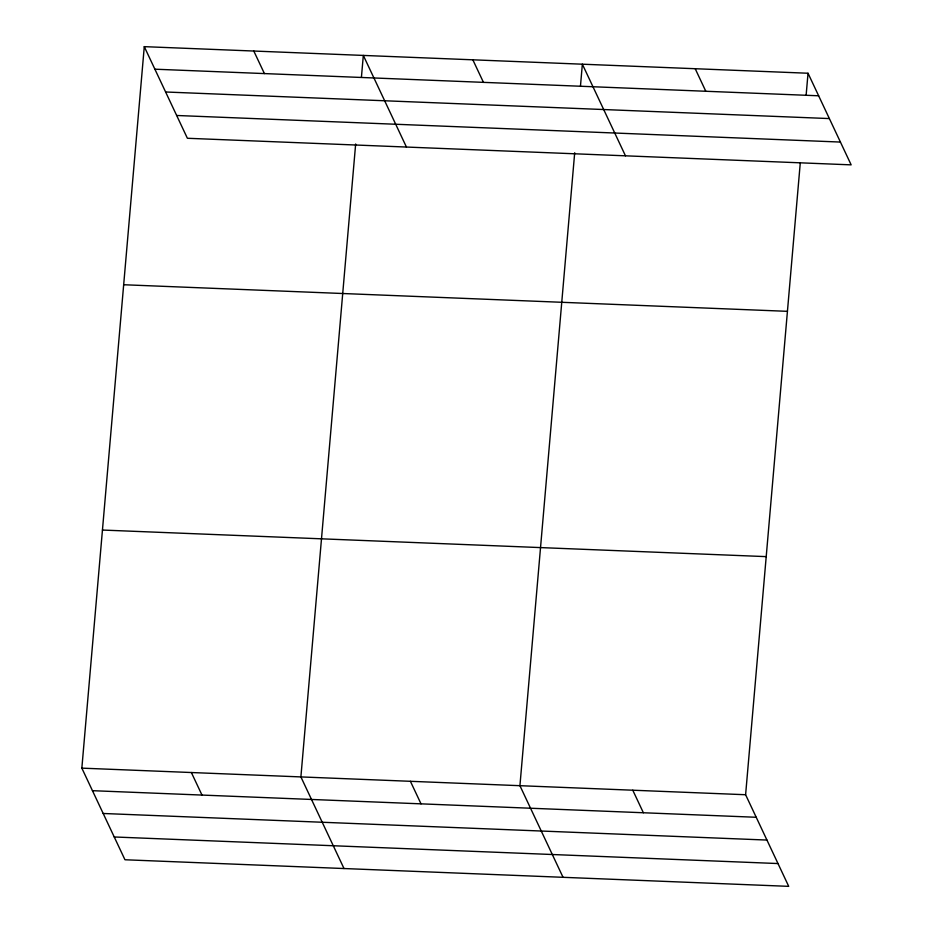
<?xml version="1.0" encoding="UTF-8"?>
<svg xmlns="http://www.w3.org/2000/svg" width="933" height="933" viewBox="0 0 933 933"><rect width="100%" height="100%" fill="white"/><g stroke="black" fill="none" stroke-linecap="round" stroke-linejoin="round"><path stroke-width="1.4" d="M800.246 163.24L745.607 794.729L788.723 886.35L124.964 859.76L81.847 768.139L144.277 46.65L808.036 73.24L851.153 164.861L187.393 138.271L144.277 46.65M355.66 143.985L300.892 776.909L344.009 868.541M361.433 77.194L363.322 55.42L406.438 147.052M574.693 152.755L519.926 785.691L563.042 877.312M580.478 85.976L582.355 64.19L625.472 155.823M806.147 95.014L808.036 73.24M154.89 69.194L818.649 95.784M165.619 91.994L829.367 118.573M176.664 115.482L840.423 142.061M123.681 284.74L787.429 311.33M102.455 530.049L766.203 556.628M81.847 768.139L745.607 794.729M92.46 790.683L756.22 817.273M103.19 813.483L766.938 840.062M114.234 836.971L777.994 863.55M695.202 68.715L705.803 91.259M472.833 59.805L483.446 82.349M632.772 790.204L643.373 812.748M253.799 51.035L264.412 73.579M410.403 781.294L421.016 803.849M191.37 772.524L201.983 795.068"/></g></svg>
